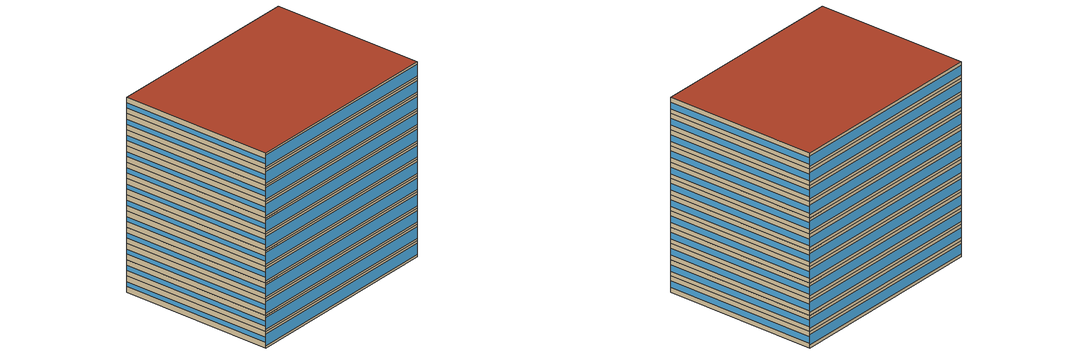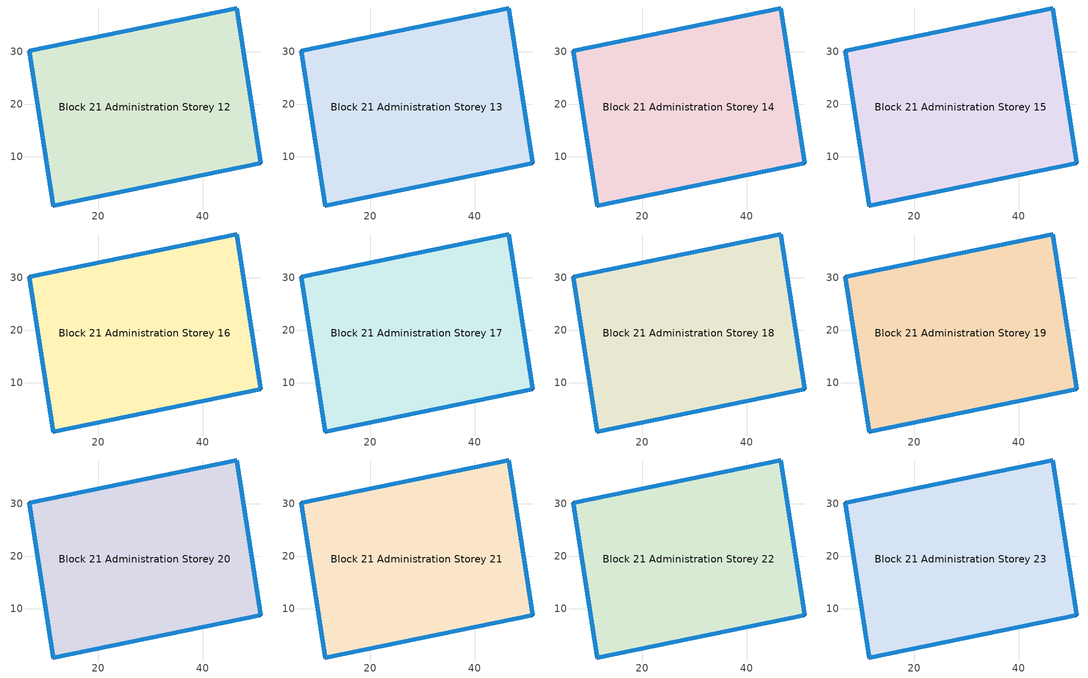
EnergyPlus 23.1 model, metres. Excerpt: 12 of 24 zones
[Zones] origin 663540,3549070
Block 21 Administration Storey 12
 floor outside (Project Floor): 46.47,38.37 51.01,8.72 11.39,0.55 6.85,30.19 z36
 wall outside (Project Wall): 11.39,0.55 51.01,8.72 46.47,38.37 6.85,30.19 11.39,0.55 z36:39
 window (Administration_south_window_construction): 11.41,0.55 50.99,8.72 z36.45:38.55
 window (Administration_east_window_construction): 51.01,8.74 46.48,38.36 z36.9:38.1
 window (Administration_north_window_construction): 46.45,38.37 6.87,30.2 z36.6:38.4
 window (Administration_west_window_construction): 6.85,30.18 11.38,0.56 z37.05:37.95
 roof outside (Project Ceiling): 51.01,8.72 46.47,38.37 6.85,30.19 11.39,0.55 z39
Block 21 Administration Storey 13
 floor outside (Project Floor): 46.47,38.37 51.01,8.72 11.39,0.55 6.85,30.19 z39
 wall outside (Project Wall): 11.39,0.55 51.01,8.72 46.47,38.37 6.85,30.19 11.39,0.55 z39:42
 window (Administration_south_window_construction): 11.41,0.55 50.99,8.72 z39.45:41.55
 window (Administration_east_window_construction): 51.01,8.74 46.48,38.36 z39.9:41.1
 window (Administration_north_window_construction): 46.45,38.37 6.87,30.2 z39.6:41.4
 window (Administration_west_window_construction): 6.85,30.18 11.38,0.56 z40.05:40.95
 roof outside (Project Ceiling): 51.01,8.72 46.47,38.37 6.85,30.19 11.39,0.55 z42
Block 21 Administration Storey 14
 floor outside (Project Floor): 46.47,38.37 51.01,8.72 11.39,0.55 6.85,30.19 z42
 wall outside (Project Wall): 11.39,0.55 51.01,8.72 46.47,38.37 6.85,30.19 11.39,0.55 z42:45
 window (Administration_south_window_construction): 11.41,0.55 50.99,8.72 z42.45:44.55
 window (Administration_east_window_construction): 51.01,8.74 46.48,38.36 z42.9:44.1
 window (Administration_north_window_construction): 46.45,38.37 6.87,30.2 z42.6:44.4
 window (Administration_west_window_construction): 6.85,30.18 11.38,0.56 z43.05:43.95
 roof outside (Project Ceiling): 51.01,8.72 46.47,38.37 6.85,30.19 11.39,0.55 z45
Block 21 Administration Storey 15
 floor outside (Project Floor): 46.47,38.37 51.01,8.72 11.39,0.55 6.85,30.19 z45
 wall outside (Project Wall): 11.39,0.55 51.01,8.72 46.47,38.37 6.85,30.19 11.39,0.55 z45:48
 window (Administration_south_window_construction): 11.41,0.55 50.99,8.72 z45.45:47.55
 window (Administration_east_window_construction): 51.01,8.74 46.48,38.36 z45.9:47.1
 window (Administration_north_window_construction): 46.45,38.37 6.87,30.2 z45.6:47.4
 window (Administration_west_window_construction): 6.85,30.18 11.38,0.56 z46.05:46.95
 roof outside (Project Ceiling): 51.01,8.72 46.47,38.37 6.85,30.19 11.39,0.55 z48
Block 21 Administration Storey 16
 floor outside (Project Floor): 46.47,38.37 51.01,8.72 11.39,0.55 6.85,30.19 z48
 wall outside (Project Wall): 11.39,0.55 51.01,8.72 46.47,38.37 6.85,30.19 11.39,0.55 z48:51
 window (Administration_south_window_construction): 11.41,0.55 50.99,8.72 z48.45:50.55
 window (Administration_east_window_construction): 51.01,8.74 46.48,38.36 z48.9:50.1
 window (Administration_north_window_construction): 46.45,38.37 6.87,30.2 z48.6:50.4
 window (Administration_west_window_construction): 6.85,30.18 11.38,0.56 z49.05:49.95
 roof outside (Project Ceiling): 51.01,8.72 46.47,38.37 6.85,30.19 11.39,0.55 z51
Block 21 Administration Storey 17
 floor outside (Project Floor): 46.47,38.37 51.01,8.72 11.39,0.55 6.85,30.19 z51
 wall outside (Project Wall): 11.39,0.55 51.01,8.72 46.47,38.37 6.85,30.19 11.39,0.55 z51:54
 window (Administration_south_window_construction): 11.41,0.55 50.99,8.72 z51.45:53.55
 window (Administration_east_window_construction): 51.01,8.74 46.48,38.36 z51.9:53.1
 window (Administration_north_window_construction): 46.45,38.37 6.87,30.2 z51.6:53.4
 window (Administration_west_window_construction): 6.85,30.18 11.38,0.56 z52.05:52.95
 roof outside (Project Ceiling): 51.01,8.72 46.47,38.37 6.85,30.19 11.39,0.55 z54
Block 21 Administration Storey 18
 floor outside (Project Floor): 46.47,38.37 51.01,8.72 11.39,0.55 6.85,30.19 z54
 wall outside (Project Wall): 11.39,0.55 51.01,8.72 46.47,38.37 6.85,30.19 11.39,0.55 z54:57
 window (Administration_south_window_construction): 11.41,0.55 50.99,8.72 z54.45:56.55
 window (Administration_east_window_construction): 51.01,8.74 46.48,38.36 z54.9:56.1
 window (Administration_north_window_construction): 46.45,38.37 6.87,30.2 z54.6:56.4
 window (Administration_west_window_construction): 6.85,30.18 11.38,0.56 z55.05:55.95
 roof outside (Project Ceiling): 51.01,8.72 46.47,38.37 6.85,30.19 11.39,0.55 z57
Block 21 Administration Storey 19
 floor outside (Project Floor): 46.47,38.37 51.01,8.72 11.39,0.55 6.85,30.19 z57
 wall outside (Project Wall): 11.39,0.55 51.01,8.72 46.47,38.37 6.85,30.19 11.39,0.55 z57:60
 window (Administration_south_window_construction): 11.41,0.55 50.99,8.72 z57.45:59.55
 window (Administration_east_window_construction): 51.01,8.74 46.48,38.36 z57.9:59.1
 window (Administration_north_window_construction): 46.45,38.37 6.87,30.2 z57.6:59.4
 window (Administration_west_window_construction): 6.85,30.18 11.38,0.56 z58.05:58.95
 roof outside (Project Ceiling): 51.01,8.72 46.47,38.37 6.85,30.19 11.39,0.55 z60
Block 21 Administration Storey 20
 floor outside (Project Floor): 46.47,38.37 51.01,8.72 11.39,0.55 6.85,30.19 z60
 wall outside (Project Wall): 11.39,0.55 51.01,8.72 46.47,38.37 6.85,30.19 11.39,0.55 z60:63
 window (Administration_south_window_construction): 11.41,0.55 50.99,8.72 z60.45:62.55
 window (Administration_east_window_construction): 51.01,8.74 46.48,38.36 z60.9:62.1
 window (Administration_north_window_construction): 46.45,38.37 6.87,30.2 z60.6:62.4
 window (Administration_west_window_construction): 6.85,30.18 11.38,0.56 z61.05:61.95
 roof outside (Project Ceiling): 51.01,8.72 46.47,38.37 6.85,30.19 11.39,0.55 z63
Block 21 Administration Storey 21
 floor outside (Project Floor): 46.47,38.37 51.01,8.72 11.39,0.55 6.85,30.19 z63
 wall outside (Project Wall): 11.39,0.55 51.01,8.72 46.47,38.37 6.85,30.19 11.39,0.55 z63:66
 window (Administration_south_window_construction): 11.41,0.55 50.99,8.72 z63.45:65.55
 window (Administration_east_window_construction): 51.01,8.74 46.48,38.36 z63.9:65.1
 window (Administration_north_window_construction): 46.45,38.37 6.87,30.2 z63.6:65.4
 window (Administration_west_window_construction): 6.85,30.18 11.38,0.56 z64.05:64.95
 roof outside (Project Ceiling): 51.01,8.72 46.47,38.37 6.85,30.19 11.39,0.55 z66
Block 21 Administration Storey 22
 floor outside (Project Floor): 46.47,38.37 51.01,8.72 11.39,0.55 6.85,30.19 z66
 wall outside (Project Wall): 11.39,0.55 51.01,8.72 46.47,38.37 6.85,30.19 11.39,0.55 z66:69
 window (Administration_south_window_construction): 11.41,0.55 50.99,8.72 z66.45:68.55
 window (Administration_east_window_construction): 51.01,8.74 46.48,38.36 z66.9:68.1
 window (Administration_north_window_construction): 46.45,38.37 6.87,30.2 z66.6:68.4
 window (Administration_west_window_construction): 6.85,30.18 11.38,0.56 z67.05:67.95
 roof outside (Project Ceiling): 51.01,8.72 46.47,38.37 6.85,30.19 11.39,0.55 z69
Block 21 Administration Storey 23
 floor outside (Project Floor): 46.47,38.37 51.01,8.72 11.39,0.55 6.85,30.19 z69
 wall outside (Project Wall): 11.39,0.55 51.01,8.72 46.47,38.37 6.85,30.19 11.39,0.55 z69:72
 window (Administration_south_window_construction): 11.41,0.55 50.99,8.72 z69.45:71.55
 window (Administration_east_window_construction): 51.01,8.74 46.48,38.36 z69.9:71.1
 window (Administration_north_window_construction): 46.45,38.37 6.87,30.2 z69.6:71.4
 window (Administration_west_window_construction): 6.85,30.18 11.38,0.56 z70.05:70.95
 roof outside (Project Flat Roof): 51.01,8.72 46.47,38.37 6.85,30.19 11.39,0.55 z72
[Building]
Building_1: North Axis=0; Terrain=City; Loads Convergence Tolerance Value=0.04; Temperature Convergence Tolerance Value=0.4; Solar Distribution=FullExterior; Maximum Number of Warmup Days=25; Minimum Number of Warmup Days=6
[Site:Location]
CHN Design_Conditions: Latitude=30; Longitude=114; Time Zone=8; Elevation=12
[SIZINGPERIOD:DESIGNDAY] Day of Month=21; DryBulb Temperature Range Modifier Type=DefaultMultipliers; Humidity Condition Type=Wetbulb; Barometric Pressure=101181; Rain Indicator=No; Snow Indicator=No; Daylight Saving Time Indicator=No; Sky Clearness=0; Begin Environment Reset Mode=FullResetAtBeginEnvironment
Name | Month | Day Type | Maximum DryBulb Temperature | Daily DryBulb Temperature Range | Wetbulb or DewPoint at Maximum DryBulb | Wind Speed | Wind Direction | Solar Model Indicator | ASHRAE Clear Sky Optical Depth for Beam Irradiance taub | ASHRAE Clear Sky Optical Depth for Diffuse Irradiance taud
Ann Htg 99.6% Condns DB | 1 | WinterDesignDay | -10 | 0 | -4.8 | 1 | 340 | ASHRAEClearSky | 0 | 0
Ann Clg .4% Condns DB=>MWB | 7 | SummerDesignDay | 40 | 6.6 | 27.1 | 3.5 | 220 | ASHRAETau | 0.781 | 1.413
[MATERIAL]
DefaultMaterial: Roughness=Rough; Thickness=0.1; Conductivity=0.1; Density=1000; Specific Heat=1000; Thermal Absorptance=0.9; Solar Absorptance=0.7; Visible Absorptance=0.7
[WINDOWMATERIAL:SIMPLEGLAZINGSYSTEM] UFactor=3; Visible Transmittance=0.6
Name | Solar Heat Gain Coefficient
Administration_east_window; Administration_south_window; Administration_west_window | 0.3
Administration_north_window | 0.35
[CONSTRUCTION]
Project Wall; Project Floor; Project Flat Roof; Project Ceiling: DefaultMaterial
Administration_east_window_construction: Administration_east_window
Administration_south_window_construction: Administration_south_window
Administration_west_window_construction: Administration_west_window
Administration_north_window_construction: Administration_north_window
[SPACE] Ceiling Height=autocalculate; Volume=autocalculate; Floor Area=autocalculate; Space Type=Administration
Name | Zone
Block 21 Administration Storey 12_space | Block 21 Administration Storey 12
Block 21 Administration Storey 13_space | Block 21 Administration Storey 13
Block 21 Administration Storey 14_space | Block 21 Administration Storey 14
Block 21 Administration Storey 15_space | Block 21 Administration Storey 15
Block 21 Administration Storey 16_space | Block 21 Administration Storey 16
Block 21 Administration Storey 17_space | Block 21 Administration Storey 17
Block 21 Administration Storey 18_space | Block 21 Administration Storey 18
Block 21 Administration Storey 19_space | Block 21 Administration Storey 19
Block 21 Administration Storey 20_space | Block 21 Administration Storey 20
Block 21 Administration Storey 21_space | Block 21 Administration Storey 21
Block 21 Administration Storey 22_space | Block 21 Administration Storey 22
Block 21 Administration Storey 23_space | Block 21 Administration Storey 23
[SPACELIST]
Administration: Block 21 Administration Storey 0_space, Block 21 Administration Storey 1_space, Block 21 Administration Storey 2_space, Block 21 Administration Storey 3_space, Block 21 Administration Storey 4_space, Block 21 Administration Storey 5_space, Block 21 Administration Storey 6_space, Block 21 Administration Storey 7_space, Block 21 Administration Storey 8_space, Block 21 Administration Storey 9_space, Block 21 Administration Storey 10_space, Block 21 Administration Storey 11_space, Block 21 Administration Storey 12_space, Block 21 Administration Storey 13_space, Block 21 Administration Storey 14_space, Block 21 Administration Storey 15_space, Block 21 Administration Storey 16_space, Block 21 Administration Storey 17_space, Block 21 Administration Storey 18_space, Block 21 Administration Storey 19_space, Block 21 Administration Storey 20_space, Block 21 Administration Storey 21_space, Block 21 Administration Storey 22_space, Block 21 Administration Storey 23_space
[ZONE] Type=1; Multiplier=1; Ceiling Height=autocalculate; Volume=autocalculate; Floor Area=autocalculate; Part of Total Floor Area=Yes
Block 21 Administration Storey 12; Block 21 Administration Storey 13; Block 21 Administration Storey 14; Block 21 Administration Storey 15; Block 21 Administration Storey 16; Block 21 Administration Storey 17; Block 21 Administration Storey 18; Block 21 Administration Storey 19; Block 21 Administration Storey 20; Block 21 Administration Storey 21; Block 21 Administration Storey 22; Block 21 Administration Storey 23
[PEOPLE]
People_for_administration: Zone or ZoneList or Space or SpaceList=Administration; Number of People Schedule=SeasonalSchedule_Schedule_administration_people; Number of People Calculation Method=People/Area; People per Floor Area=0.125; Fraction Radiant=0.3; Sensible Heat Fraction=autocalculate; Activity Level Schedule=SeasonalSchedule_Schedule_administration_activity; Carbon Dioxide Generation Rate=3.82e-08; Enable ASHRAE 55 Comfort Warnings=No; Mean Radiant Temperature Calculation Type=ZoneAveraged; Clothing Insulation Calculation Method=ClothingInsulationSchedule; Cold Stress Temperature Threshold=15.56; Heat Stress Temperature Threshold=30
[LIGHTS]
Light_for_administration: Zone or ZoneList or Space or SpaceList=Administration; Schedule=SeasonalSchedule_administration_lighting; Design Level Calculation Method=Watts/Area; Watts per Zone Floor Area=8; Return Air Fraction=0; Fraction Radiant=0.32; Fraction Visible=0.25; Fraction Replaceable=1; EndUse Subcategory=General; Return Air Fraction Calculated from Plenum Temperature=No; Return Air Fraction Function of Plenum Temperature Coefficient 1=0; Return Air Fraction Function of Plenum Temperature Coefficient 2=0
[ELECTRICEQUIPMENT]
Equipment_for_administration: Zone or ZoneList or Space or SpaceList=Administration; Schedule=SeasonalSchedule_Schedule_administration_equipment; Design Level Calculation Method=Watts/Area; Watts per Zone Floor Area=15; Fraction Latent=0; Fraction Radiant=0; Fraction Lost=0; EndUse Subcategory=Electric Equipment
[DAYLIGHTING:CONTROLS] Illuminance Setpoint at Reference Point 1=300
Name | Zone or Space | Glare Calculation Daylighting Reference Point | Daylighting Reference Point 1
Dlight_Block 21 Administration Storey 12 | Block 21 Administration Storey 12 | Rpoint_Block 21 Administration Storey 12 | Rpoint_Block 21 Administration Storey 12
Dlight_Block 21 Administration Storey 13 | Block 21 Administration Storey 13 | Rpoint_Block 21 Administration Storey 13 | Rpoint_Block 21 Administration Storey 13
Dlight_Block 21 Administration Storey 14 | Block 21 Administration Storey 14 | Rpoint_Block 21 Administration Storey 14 | Rpoint_Block 21 Administration Storey 14
Dlight_Block 21 Administration Storey 15 | Block 21 Administration Storey 15 | Rpoint_Block 21 Administration Storey 15 | Rpoint_Block 21 Administration Storey 15
Dlight_Block 21 Administration Storey 16 | Block 21 Administration Storey 16 | Rpoint_Block 21 Administration Storey 16 | Rpoint_Block 21 Administration Storey 16
Dlight_Block 21 Administration Storey 17 | Block 21 Administration Storey 17 | Rpoint_Block 21 Administration Storey 17 | Rpoint_Block 21 Administration Storey 17
Dlight_Block 21 Administration Storey 18 | Block 21 Administration Storey 18 | Rpoint_Block 21 Administration Storey 18 | Rpoint_Block 21 Administration Storey 18
Dlight_Block 21 Administration Storey 19 | Block 21 Administration Storey 19 | Rpoint_Block 21 Administration Storey 19 | Rpoint_Block 21 Administration Storey 19
Dlight_Block 21 Administration Storey 20 | Block 21 Administration Storey 20 | Rpoint_Block 21 Administration Storey 20 | Rpoint_Block 21 Administration Storey 20
Dlight_Block 21 Administration Storey 21 | Block 21 Administration Storey 21 | Rpoint_Block 21 Administration Storey 21 | Rpoint_Block 21 Administration Storey 21
Dlight_Block 21 Administration Storey 22 | Block 21 Administration Storey 22 | Rpoint_Block 21 Administration Storey 22 | Rpoint_Block 21 Administration Storey 22
Dlight_Block 21 Administration Storey 23 | Block 21 Administration Storey 23 | Rpoint_Block 21 Administration Storey 23 | Rpoint_Block 21 Administration Storey 23
[HVACTEMPLATE:ZONE:IDEALLOADSAIRSYSTEM] Template Thermostat=Thermostat_for_administration; Maximum Heating Supply Air Temperature=50; Minimum Cooling Supply Air Temperature=13; Maximum Heating Supply Air Humidity Ratio=0.0156; Minimum Cooling Supply Air Humidity Ratio=0.0077; Heating Limit=NoLimit; Cooling Limit=NoLimit; Dehumidification Control Type=ConstantSensibleHeatRatio; Cooling Sensible Heat Ratio=0.7; Dehumidification Setpoint=60; Humidification Control Type=None; Humidification Setpoint=30; Outdoor Air Method=DetailedSpecification; Outdoor Air Flow Rate per Person=0.00944; Outdoor Air Flow Rate per Zone Floor Area=0; Outdoor Air Flow Rate per Zone=0; Design Specification Outdoor Air Object=Ventilation_for_administration; Demand Controlled Ventilation Type=None; Outdoor Air Economizer Type=NoEconomizer; Heat Recovery Type=None; Sensible Heat Recovery Effectiveness=0.7; Latent Heat Recovery Effectiveness=0.65
Block 21 Administration Storey 12; Block 21 Administration Storey 13; Block 21 Administration Storey 14; Block 21 Administration Storey 15; Block 21 Administration Storey 16; Block 21 Administration Storey 17; Block 21 Administration Storey 18; Block 21 Administration Storey 19; Block 21 Administration Storey 20; Block 21 Administration Storey 21; Block 21 Administration Storey 22; Block 21 Administration Storey 23
[DESIGNSPECIFICATION:OUTDOORAIR]
Ventilation_for_administration: Outdoor Air Method=Flow/Person; Outdoor Air Flow per Person=0.00833333; Outdoor Air Flow per Zone Floor Area=0; Outdoor Air Flow per Zone=0; Outdoor Air Flow Air Changes per Hour=0
[SCHEDULE:DAY:HOURLY]
Schedule_administration_lighting_weekday_hourly: 0.2, 0.2, 0.2, 0.2, 0.2, 0.2, 0.2, 0.5, 0.95, 0.95, 0.95, 0.8, 0.8, 0.95, 0.95, 0.95, 0.95, 0.95, 0.3, 0.2, 0.2, 0.2, 0.2, 0.2
Schedule_administration_lighting_holiday_hourly: 0.2, 0.2, 0.2, 0.2, 0.2, 0.2, 0.2, 0.25, 0.475, 0.475, 0.475, 0.4, 0.4, 0.475, 0.475, 0.475, 0.475, 0.475, 0.2, 0.2, 0.2, 0.2, 0.2, 0.2
Schedule_administration_equipment_weekday_hourly: 0.2, 0.2, 0.2, 0.2, 0.2, 0.2, 0.2, 0.5, 0.95, 0.95, 0.95, 0.5, 0.5, 0.95, 0.95, 0.95, 0.95, 0.3, 0.2, 0.2, 0.2, 0.2, 0.2, 0.2
Schedule_administration_equipment_holiday_hourly: 0.2, 0.2, 0.2, 0.2, 0.2, 0.2, 0.2, 0.25, 0.475, 0.475, 0.475, 0.25, 0.25, 0.475, 0.475, 0.475, 0.475, 0.2, 0.2, 0.2, 0.2, 0.2, 0.2, 0.2
Schedule_administration_people_weekday_hourly: 0, 0, 0, 0, 0, 0, 0.1, 0.5, 0.95, 0.95, 0.95, 0.8, 0.8, 0.95, 0.95, 0.95, 0.95, 0.3, 0.1, 0, 0, 0, 0, 0
Schedule_administration_people_holiday_hourly: 0, 0, 0, 0, 0, 0, 0.02, 0.1, 0.19, 0.19, 0.19, 0.16, 0.16, 0.19, 0.19, 0.19, 0.19, 0.06, 0.02, 0, 0, 0, 0, 0
Schedule_administration_activity_weekday_hourly; Schedule_administration_activity_holiday_hourly: 144, 144, 144, 144, 144, 144, 144, 144, 144, 144, 144, 144, 144, 144, 144, 144, 144, 144, 144, 144, 144, 144, 144, 144
[SCHEDULE:WEEK:DAILY]
Schedule_administration_lighting_weekly: Schedule_administration_lighting_holiday_hourly, Schedule_administration_lighting_weekday_hourly, Schedule_administration_lighting_weekday_hourly, Schedule_administration_lighting_weekday_hourly, Schedule_administration_lighting_weekday_hourly, Schedule_administration_lighting_weekday_hourly, Schedule_administration_lighting_holiday_hourly, Schedule_administration_lighting_holiday_hourly, Schedule_administration_lighting_weekday_hourly, Schedule_administration_lighting_weekday_hourly, Schedule_administration_lighting_holiday_hourly, Schedule_administration_lighting_holiday_hourly
Schedule_administration_equipment_weekly: Schedule_administration_equipment_holiday_hourly, Schedule_administration_equipment_weekday_hourly, Schedule_administration_equipment_weekday_hourly, Schedule_administration_equipment_weekday_hourly, Schedule_administration_equipment_weekday_hourly, Schedule_administration_equipment_weekday_hourly, Schedule_administration_equipment_holiday_hourly, Schedule_administration_equipment_holiday_hourly, Schedule_administration_equipment_weekday_hourly, Schedule_administration_equipment_weekday_hourly, Schedule_administration_equipment_holiday_hourly, Schedule_administration_equipment_holiday_hourly
Schedule_administration_people_weekly: Schedule_administration_people_holiday_hourly, Schedule_administration_people_weekday_hourly, Schedule_administration_people_weekday_hourly, Schedule_administration_people_weekday_hourly, Schedule_administration_people_weekday_hourly, Schedule_administration_people_weekday_hourly, Schedule_administration_people_holiday_hourly, Schedule_administration_people_holiday_hourly, Schedule_administration_people_weekday_hourly, Schedule_administration_people_weekday_hourly, Schedule_administration_people_holiday_hourly, Schedule_administration_people_holiday_hourly
Schedule_administration_activity_weekly: Schedule_administration_activity_holiday_hourly, Schedule_administration_activity_weekday_hourly, Schedule_administration_activity_weekday_hourly, Schedule_administration_activity_weekday_hourly, Schedule_administration_activity_weekday_hourly, Schedule_administration_activity_weekday_hourly, Schedule_administration_activity_holiday_hourly, Schedule_administration_activity_holiday_hourly, Schedule_administration_activity_weekday_hourly, Schedule_administration_activity_weekday_hourly, Schedule_administration_activity_holiday_hourly, Schedule_administration_activity_holiday_hourly
[SCHEDULE:YEAR]
SeasonalSchedule_administration_lighting: Schedule_administration_lighting_weekly, 1, 1, 12, 31
SeasonalSchedule_Schedule_administration_equipment: Schedule_administration_equipment_weekly, 1, 1, 12, 31
SeasonalSchedule_Schedule_administration_people: Schedule_administration_people_weekly, 1, 1, 12, 31
SeasonalSchedule_Schedule_administration_activity: Schedule_administration_activity_weekly, 1, 1, 12, 31
